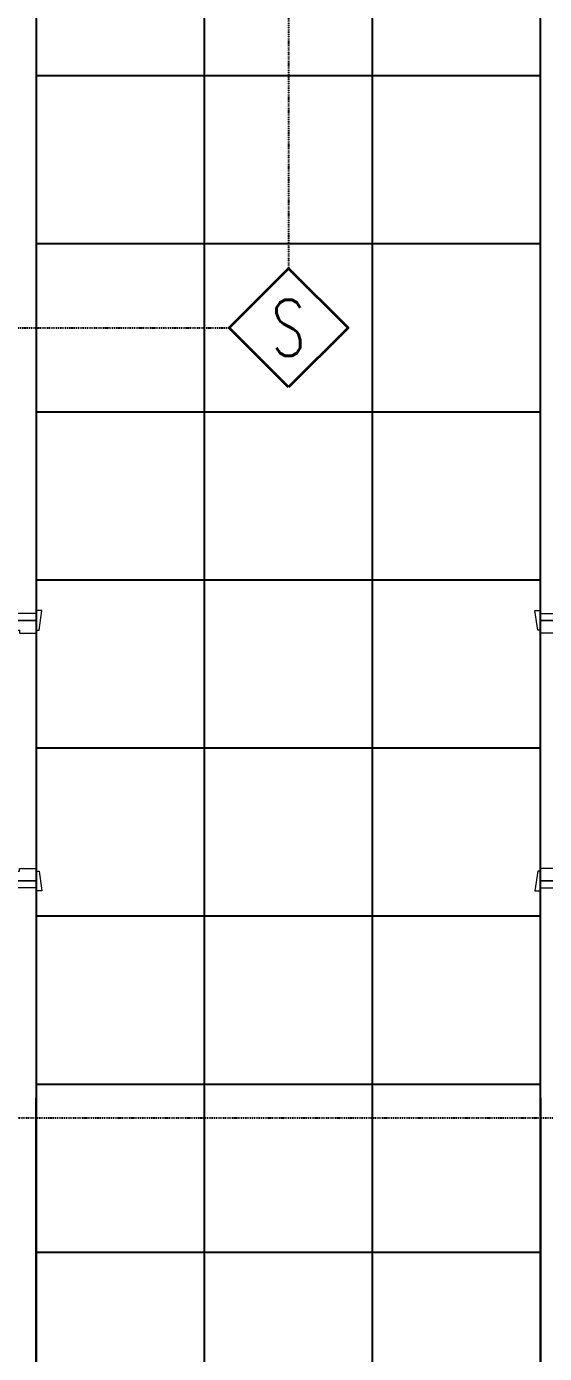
# Model space of a CAD drawing. Extents: x -12260 to 57327, y -29287 to 19916.
# Drawn here: x 23941 to 25790, y -11572 to -6835 of the extents above; entities that cross this region are included whole.
import ezdxf
from ezdxf.enums import TextEntityAlignment as Align

# ---------------------------------------------------------------- set-up
doc = ezdxf.new("R2010")
doc.units = 0
doc.header["$LTSCALE"] = 0.25
doc.linetypes.add('DASHDOT', pattern=[25.4, 12.7, -6.35, 0, -6.35])
doc.layers.add('01-First Floor$0$FALSE CEILING', color=251, linetype='Continuous')
doc.layers.add('01-First Floor$0$X-WHITE glass', color=255, linetype='Continuous')
for name, color, linetype, lineweight in [('01-First Floor$0$Walls', 251, 'Continuous', 5), ('01-First Floor$0$Wooden Joinery', 251, 'Continuous', 5), ('E-LITE-CLNG-CNDT', 6, 'DASHDOT', 35), ('F-ALRM-CLNG @ 100', 33, 'Continuous', 35), ('F-ALRM-CLNG-CNDT', 51, 'DASHDOT', 25)]:
    doc.layers.add(name, color=color, linetype=linetype, lineweight=lineweight)
doc.styles.add('DC_SIMPLEX', font='SIMPLEX.shx', dxfattribs={"width": 0.7})

# ---------------------------------------------------------------- blocks, each defined once
blk = doc.blocks.new('01-First Floor$0$A$C72370EFE')
at = {"layer": '01-First Floor$0$Wooden Joinery'}
for p, q in [((-0.01, -0.04), (-0.02, -0.04)), ((-0.01, -0.03), (-0.01, -0.07)), ((0, -0.03), (-0.01, -0.03)), ((0.04, -0.03), (0.05, -0.03)), ((0.05, -0.03), (0.05, -0.07)), ((0.05, -0.04), (0.06, -0.04)), ((-0.05, -0.07), (-0.05, -0.16)), ((-0.03, -0.07), (-0.03, -0.16)), ((-0.01, -0.06), (-0.02, -0.06)), ((0, -0.07), (-0.01, -0.07)), ((0.04, -0.07), (0.05, -0.07)), ((0.05, -0.06), (0.06, -0.06)), ((0.07, -0.07), (0.07, -0.16)), ((0.09, -0.07), (0.09, -0.16)), ((-0.01, -0.17), (-0.02, -0.17)), ((-0.01, -0.17), (-0.01, -0.19)), ((0.05, -0.17), (0.06, -0.17)), ((0.05, -0.17), (0.05, -0.19)), ((-0.01, -0.19), (-0.02, -0.19)), ((0.05, -0.19), (0.06, -0.19))]:
    blk.add_line(p, q, dxfattribs=at)
for centre, radius, start, end in [((-0.02, -0.07), 0.03, 90, 180), ((0.06, -0.07), 0.03, 0, 90), ((-0.02, -0.07), 0.01, 90, 180), ((0.06, -0.07), 0.01, 0, 90), ((-0.02, -0.16), 0.03, 180, 270), ((-0.02, -0.16), 0.01, 180, 270), ((0.06, -0.16), 0.01, 270, 0), ((0.06, -0.16), 0.03, 270, 0)]:
    blk.add_arc(centre, radius, start, end, dxfattribs=at)
blk = doc.blocks.new('01-First Floor$0$A$C5DAD61B4')
at = {"layer": '01-First Floor$0$Wooden Joinery'}
for points in [[(80, 959.1), (80, 969.1), (10, 979.1), (10, 959.1)], [(940, 959.1), (940, 969.1), (1010, 979.1), (1010, 959.1)], [(70, 859.1), (70, 849.1), (0, 839.1), (0, 859.1)], [(120, 859.1), (120, 0), (80, 0), (80, 859.1)], [(950, 859.1), (950, 849.1), (1020, 839.1), (1020, 859.1)]]:
    blk.add_lwpolyline(points, close=True, dxfattribs=at)
for points in [[(45, 859.1), (45, 959.1), (20, 959.1), (20, 859.1), (45, 859.1)], [(45, 859.1), (80, 859.1), (80, 899.1), (90, 899.1), (90, 959.1), (45, 959.1), (45, 859.1)], [(975, 859.1), (940, 859.1), (940, 899.1), (930, 899.1), (930, 959.1), (975, 959.1), (975, 859.1)], [(975, 859.1), (975, 959.1), (1000, 959.1), (1000, 859.1), (975, 859.1)]]:
    blk.add_lwpolyline(points, dxfattribs=at)
blk.add_arc((80, 859.1), 860, 272.666, 0, dxfattribs=at)
at = {"layer": '01-First Floor$0$Wooden Joinery', "xscale": 999.9999999998854, "yscale": 999.9999999998854, "zscale": 999.9999999998854, "rotation": 180}
blk.add_blockref('01-First Floor$0$A$C72370EFE', (120, 0), dxfattribs=at)
blk = doc.blocks.new('01-First Floor')
at = {"layer": '01-First Floor$0$FALSE CEILING', "linetype": 'Continuous'}
for p, q in [((24576, -12830), (24576, -2710)), ((25176, -12830), (25176, -2710)), ((23976, -7010), (25776, -7010)), ((23976, -7610), (25776, -7610)), ((23976, -8210), (25776, -8210)), ((23976, -8810), (25776, -8810)), ((23976, -9410), (25776, -9410)), ((23976, -10010), (25776, -10010)), ((23976, -10610), (25776, -10610)), ((23976, -11210), (25776, -11210))]:
    blk.add_line(p, q, dxfattribs=at)
at = {"layer": '01-First Floor$0$FALSE CEILING'}
blk.add_lwpolyline([(23976, -12830), (25776, -12830), (25776, -2710), (23976, -2710)], close=True, dxfattribs=at)
at = {"layer": '01-First Floor$0$Walls'}
for p, q in [((23976, -6710), (23976, -8930)), ((25776, -6710), (25776, -8930)), ((23976, -8930), (23876, -8930)), ((25776, -8930), (25876, -8930)), ((23976, -9910), (23876, -9910)), ((23976, -10660), (23976, -9910)), ((25776, -9910), (25776, -10610)), ((25776, -9910), (25876, -9910)), ((25776, -9910), (25776, -10660))]:
    blk.add_line(p, q, dxfattribs=at)
at = {"layer": '01-First Floor$0$X-WHITE glass', "color": 253, "lineweight": 30, "ltscale": 6, "true_color": 0x9898cc}
for p, q in [((23976, -12830), (23976, -10660)), ((25776, -10660), (25776, -12830))]:
    blk.add_line(p, q, dxfattribs=at)
at = {"layer": '01-First Floor$0$Wooden Joinery', "rotation": 270}
blk.add_blockref('01-First Floor$0$A$C5DAD61B4', (23016.9, -8910), dxfattribs=at)
at = {"layer": '01-First Floor$0$Wooden Joinery', "xscale": -1, "rotation": 90}
blk.add_blockref('01-First Floor$0$A$C5DAD61B4', (26735.1, -8910), dxfattribs=at)
blk = doc.blocks.new('A$C5CF53093')
blk.add_lwpolyline([(0, -212.1), (-212.1, 0), (0, 212.1), (212.1, 0)], close=True)
blk = doc.blocks.new('*U80')
at = {"xscale": 0.01, "yscale": 0.01, "zscale": 0.01}
blk.add_blockref('A$C5CF53093', (0.007, -0.007), dxfattribs=at)
at = {"color": 6, "style": 'DC_SIMPLEX', "width": 0.7, "flags": 8}
blk.add_attdef('TYPE', text='', height=2, rotation=360, dxfattribs=at).set_placement((0, 0), align=Align.MIDDLE_CENTER)

msp = doc.modelspace()

# ---------------------------------------------------------------- linework, layer by layer
at = {"layer": 'F-ALRM-CLNG-CNDT'}
for points in [[(22088.8, -5310.7), (24776.7, -5310.7, -0.414214), (24876.7, -5410.7), (24876.7, -7698.6)], [(21876.7, -10518.6), (21876.7, -8010.7, -0.414214), (21976.7, -7910.7), (24664.6, -7910.7)]]:
    msp.add_lwpolyline(points, format="xyb", dxfattribs=at)
msp.add_lwpolyline([(22088.8, -10730.7), (26769.7, -10730.7)], dxfattribs=at)

# ---------------------------------------------------------------- block references
at = {"layer": 'E-LITE-CLNG-CNDT'}
msp.add_blockref('01-First Floor', (0, 0), dxfattribs=at)
at = {"layer": 'F-ALRM-CLNG @ 100', "xscale": 100, "yscale": 100, "zscale": 100}
msp.add_blockref('*U80', (24876, -7910), dxfattribs=at).add_auto_attribs({'TYPE': 'S'})

doc.saveas('drawing.dxf')
